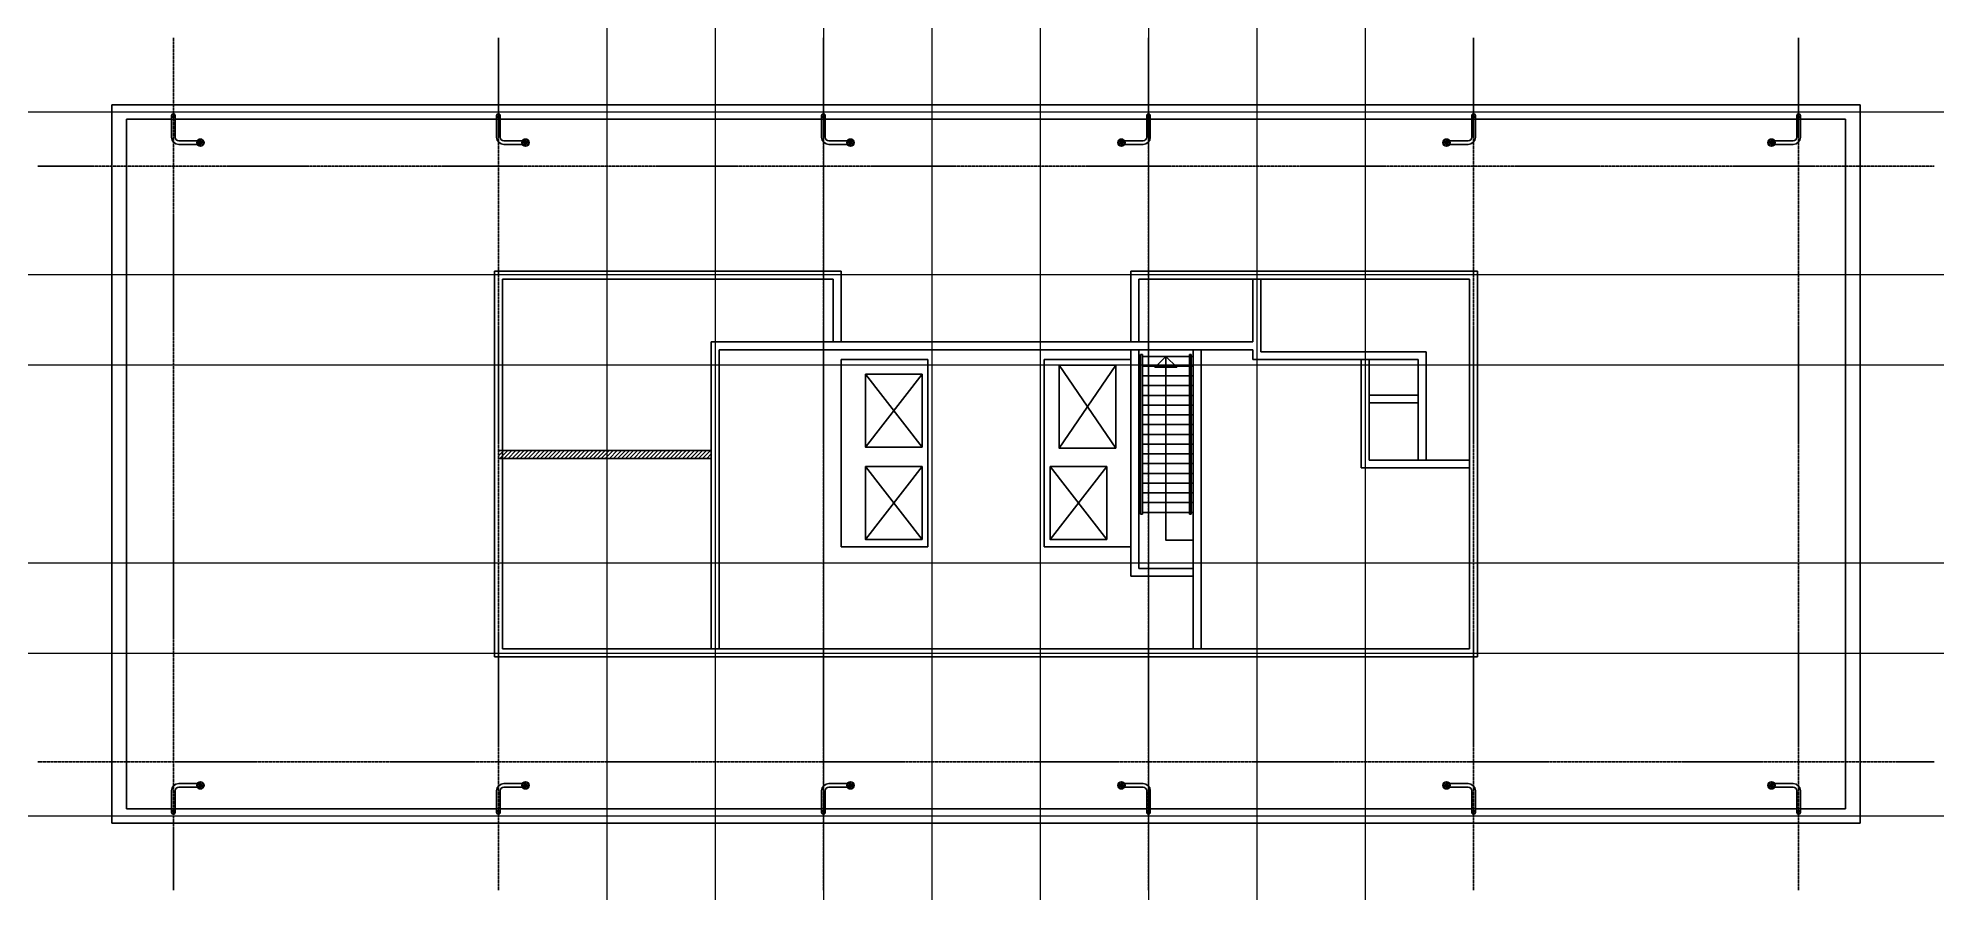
# Model space of a CAD drawing. Header units: millimetres. Extents: x -27283 to 25217, y -11774 to 11826.
import ezdxf

# ---------------------------------------------------------------- set-up
doc = ezdxf.new("R2010")
doc.units = ezdxf.units.MM
doc.linetypes.add('PCENTRE', pattern=[50.8, 31.75, -6.35, 6.35, -6.35])
doc.linetypes.add('PCENTRE2', pattern=[28.575, 19.05, -3.175, 3.175, -3.175])
for name, color, linetype in [('Boundaries_and_building_grids', 140, 'PCENTRE2'), ('Rain_and_storm_water', 1, 'Continuous'), ('Roof - General', 7, 'Continuous'), ('Roof - Piped Services', 7, 'Continuous'), ('Roof - Roofs', 7, 'Continuous'), ('Roof - Stairs', 7, 'Continuous'), ('Roof - Structural Members', 7, 'Continuous'), ('Roof - Walls', 7, 'Continuous')]:
    doc.layers.add(name, color=color, linetype=linetype)
doc.layers.get('Rain_and_storm_water').off()

# ---------------------------------------------------------------- blocks, each defined once
blk = doc.blocks.new('LH RW Outlet')
at = {"layer": 'Roof - Piped Services', "linetype": 'Continuous'}
h = blk.add_hatch(dxfattribs=at)
h.set_pattern_fill('lines', color=2, scale=6.25, style=0)
h.set_pattern_definition([(0, (-13468.7696, -115.976), (0, 6.25), [])])
h.paths.add_polyline_path([(700, -750, -1), (800, -750, -1)])
at = {"layer": 'Roof - Piped Services', "color": 4, "linetype": 'Continuous', "lineweight": -3}
for p, q in [((-50, -600), (-50, 0)), ((50, 0), (50, -600)), ((150, -700), (750, -700)), ((750, -800), (150, -800))]:
    blk.add_line(p, q, dxfattribs=at)
at = {"layer": 'Roof - Piped Services', "color": 4, "linetype": 'Continuous'}
blk.add_circle((750, -750), 100, dxfattribs=at)
at = {"layer": 'Roof - Piped Services', "color": 1, "linetype": 'Continuous'}
for radius in [93.8, 50]:
    blk.add_circle((750, -750), radius, dxfattribs=at)
at = {"layer": 'Roof - Piped Services', "color": 2, "linetype": 'Continuous'}
blk.add_circle((750, -750), 50, dxfattribs=at)
at = {"layer": 'Roof - Piped Services', "color": 4, "linetype": 'Continuous', "lineweight": -3}
for radius in [200, 100]:
    blk.add_arc((150, -600), radius, 180, 270, dxfattribs=at)

msp = doc.modelspace()

# ---------------------------------------------------------------- hatches: boundary and pattern name
at = {"layer": 'Roof - Walls', "linetype": 'Continuous', "lineweight": -3}
h = msp.add_hatch(dxfattribs=at)
h.set_pattern_fill('ANSI31', color=8, scale=25)
h.set_pattern_definition([(45, (0, -33), (-56.1266, 56.1266), [])])
h.paths.add_polyline_path([(-14533, 401), (-8643, 401), (-8643, 181), (-14533, 181)])

# ---------------------------------------------------------------- linework, layer by layer
at = {"layer": 'Boundaries_and_building_grids', "color": 140, "linetype": 'PCENTRE', "lineweight": -3}
for p, q in [((-23533, -11774), (-23533, 11826)), ((-14533, 11826), (-14533, -11774)), ((-5533, 11826), (-5533, -11774)), ((3467, 11826), (3467, -11774)), ((12467, 11826), (12467, -11774)), ((21467, 11826), (21467, -11774)), ((-27283, 8276), (25217, 8276)), ((25217, -8224), (-27283, -8224))]:
    msp.add_line(p, q, dxfattribs=at)
at = {"layer": 'Roof - General', "color": 4, "linetype": 'Continuous', "lineweight": 0}
for p in [(-11533, 7081, 42250), (-8533, 6895, 42250), (-5533, 6740, 42250), (-2533, 6523, 42250), (467, 6895, 42250), (3467, 6926, 42250), (6467, 7019, 42250), (9467, 6740, 42250)]:
    msp.add_xline(p, (0, -1), dxfattribs=at)
at = {"layer": 'Roof - General', "color": 3, "linetype": 'Continuous'}
msp.add_circle((-14533, -9624, 42250), 50, dxfattribs=at)
at = {"layer": 'Roof - Roofs', "color": 3, "linetype": 'Continuous', "lineweight": -3}
for p, q in [((-25233, 9976, 42250), (23167, 9976, 42250)), ((-25233, -9924, 42250), (-25233, 9976, 42250)), ((23167, 9976, 42250), (23167, -9924, 42250)), ((-24833, 9576, 42250), (22767, 9576, 42250)), ((-24833, -9524, 42250), (-24833, 9576, 42250)), ((22767, 9576, 42250), (22767, -9524, 42250)), ((23167, -9924, 42250), (-25233, -9924, 42250)), ((22767, -9524, 42250), (-24833, -9524, 42250))]:
    msp.add_line(p, q, dxfattribs=at)
at = {"layer": 'Roof - Roofs', "color": 4, "linetype": 'Continuous', "lineweight": -3}
for centre in [(-23533, 9676, 42250), (-14533, 9676, 42250), (-5533, 9676, 42250), (3467, 9676, 42250), (12467, 9676, 42250), (21467, 9676, 42250), (-23533, -9624, 42250), (-14533, -9624, 42250), (-5533, -9624, 42250), (3467, -9624, 42250), (12467, -9624, 42250), (21467, -9624, 42250)]:
    msp.add_circle(centre, 50, dxfattribs=at)
at = {"layer": 'Roof - Stairs', "color": 1, "linetype": 'Continuous'}
for p, q in [((3197, -1314, 42250), (3197, 3006, 42250)), ((3247, 3006, 42250), (3197, 3006, 42250)), ((3247, 2736, 42250), (3197, 2736, 42250)), ((3247, -1364, 42250), (3247, 3056, 42250)), ((3247, 3056, 42250), (3297, 3056, 42250)), ((3297, 3056, 42250), (3297, -1364, 42250)), ((4602, 3006, 42250), (3297, 3006, 42250)), ((3297, 2736, 42250), (4602, 2736, 42250)), ((4602, 3056, 42250), (4652, 3056, 42250)), ((4602, 3056, 42250), (4602, -1364, 42250)), ((4652, 3056, 42250), (4652, -1364, 42250)), ((4702, 3006, 42250), (4652, 3006, 42250)), ((4652, 2736, 42250), (4702, 2736, 42250)), ((4702, 3006, 42250), (4702, -1314, 42250)), ((4702, 3006, 42250), (4702, -1314, 42250)), ((3247, 2466, 42250), (3197, 2466, 42250)), ((3247, 2196, 42250), (3197, 2196, 42250)), ((4602, 2466, 42250), (3297, 2466, 42250)), ((3297, 2196, 42250), (4602, 2196, 42250)), ((4652, 2466, 42250), (4702, 2466, 42250)), ((4652, 2196, 42250), (4702, 2196, 42250)), ((3247, 1926, 42250), (3197, 1926, 42250)), ((3247, 1656, 42250), (3197, 1656, 42250)), ((4602, 1926, 42250), (3297, 1926, 42250)), ((3297, 1656, 42250), (4602, 1656, 42250)), ((4652, 1926, 42250), (4702, 1926, 42250)), ((4652, 1656, 42250), (4702, 1656, 42250)), ((3247, 1386, 42250), (3197, 1386, 42250)), ((3247, 1386, 42250), (3197, 1386, 42250)), ((3247, 1116, 42250), (3197, 1116, 42250)), ((4702, 1386, 42250), (3297, 1386, 42250)), ((4602, 1386, 42250), (3297, 1386, 42250)), ((3297, 1116, 42250), (4602, 1116, 42250)), ((4652, 1386, 42250), (4702, 1386, 42250)), ((4652, 1116, 42250), (4702, 1116, 42250)), ((3247, 846, 42250), (3197, 846, 42250)), ((3247, 576, 42250), (3197, 576, 42250)), ((4602, 846, 42250), (3297, 846, 42250)), ((3297, 576, 42250), (4602, 576, 42250)), ((4652, 846, 42250), (4702, 846, 42250)), ((4652, 576, 42250), (4702, 576, 42250)), ((3247, 306, 42250), (3197, 306, 42250)), ((3247, 36, 42250), (3197, 36, 42250)), ((4602, 306, 42250), (3297, 306, 42250)), ((3297, 36, 42250), (4602, 36, 42250)), ((4652, 306, 42250), (4702, 306, 42250)), ((4652, 306, 42250), (4702, 306, 42250)), ((4652, 36, 42250), (4702, 36, 42250)), ((3247, -234, 42250), (3197, -234, 42250)), ((3247, -504, 42250), (3197, -504, 42250)), ((4602, -234, 42250), (3297, -234, 42250)), ((3297, -504, 42250), (4602, -504, 42250)), ((4652, -234, 42250), (4702, -234, 42250)), ((4652, -504, 42250), (4702, -504, 42250)), ((3247, -774, 42250), (3197, -774, 42250)), ((3247, -1044, 42250), (3197, -1044, 42250)), ((4602, -774, 42250), (3297, -774, 42250)), ((3297, -1044, 42250), (4602, -1044, 42250)), ((4652, -774, 42250), (4702, -774, 42250)), ((4652, -1044, 42250), (4702, -1044, 42250)), ((3197, -1314, 42250), (3247, -1314, 42250)), ((3297, -1364, 42250), (3247, -1364, 42250)), ((3297, -1314, 42250), (4602, -1314, 42250)), ((4652, -1364, 42250), (4602, -1364, 42250)), ((4652, -1314, 42250), (4702, -1314, 42250))]:
    msp.add_line(p, q, dxfattribs=at)
at = {"layer": 'Roof - Stairs', "color": 1, "linetype": 'Continuous', "elevation": 42250}
for points in [[(3950, 3006), (4250, 2706), (3650, 2706), (3950, 3006)], [(4702, -2084), (3950, -2084), (3950, 3006)]]:
    msp.add_lwpolyline(points, dxfattribs=at)
at = {"layer": 'Roof - Structural Members', "color": 5, "linetype": 'Continuous'}
for p, q in [((-5043, -2264, 42250), (-5043, 2916, 42250)), ((-5043, 2916, 42250), (-2643, 2916, 42250)), ((-2643, -2264, 42250), (-2643, 2916, 42250)), ((577, 2916, 42250), (2977, 2916, 42250)), ((577, -2264, 42250), (577, 2916, 42250)), ((2977, -2264, 42250), (2977, 2916, 42250)), ((-2643, -2264, 42250), (-5043, -2264, 42250)), ((2977, -2264, 42250), (577, -2264, 42250))]:
    msp.add_line(p, q, dxfattribs=at)
at = {"layer": 'Roof - Structural Members', "color": 1, "linetype": 'Continuous'}
for p, q in [((996, 2764, 42250), (2558, 464, 42250)), ((996, 464, 42250), (2558, 2764, 42250)), ((-4366, 490, 42250), (-2804, 2511, 42250)), ((-4366, 2511, 42250), (-2804, 490, 42250)), ((-4366, -2068, 42250), (-2804, -47, 42250)), ((-4366, -47, 42250), (-2804, -2068, 42250)), ((746, -47, 42250), (2309, -2068, 42250)), ((746, -2068, 42250), (2309, -47, 42250))]:
    msp.add_line(p, q, dxfattribs=at)
at = {"layer": 'Roof - Structural Members', "color": 1, "linetype": 'Continuous', "elevation": 42250}
for points in [[(2558, 464), (996, 464), (996, 2764), (2558, 2764), (2558, 464)], [(-2804, 490), (-4366, 490), (-4366, 2511), (-2804, 2511), (-2804, 490)], [(-2804, -2068), (-4366, -2068), (-4366, -47), (-2804, -47), (-2804, -2068)], [(2309, -2068), (746, -2068), (746, -47), (2309, -47), (2309, -2068)]]:
    msp.add_lwpolyline(points, dxfattribs=at)
at = {"layer": 'Roof - Walls', "color": 3, "linetype": 'Continuous'}
for p, q in [((-14643, 5366, 42250), (-5043, 5366, 42250)), ((-14643, -5314, 42250), (-14643, 5366, 42250)), ((-5043, 5366, 42250), (-5043, 3407, 42250)), ((2977, 3407, 42250), (2977, 5366, 42250)), ((2977, 5366, 42250), (12577, 5366, 42250)), ((12577, 5366, 42250), (12577, -5314, 42250)), ((-5263, 5146, 42250), (-14423, 5146, 42250)), ((-14423, 5146, 42250), (-14423, -5094, 42250)), ((-5263, 5146, 42250), (-5263, 3407, 42250)), ((12357, 5146, 42250), (3197, 5146, 42250)), ((3197, 5146, 42250), (3197, 3407, 42250)), ((6357, 3407, 42250), (6357, 5146, 42250)), ((12357, -5094, 42250), (12357, 5146, 42250)), ((-14423, -5094, 42250), (12357, -5094, 42250)), ((12577, -5314, 42250), (-14643, -5314, 42250))]:
    msp.add_line(p, q, dxfattribs=at)
at = {"layer": 'Roof - Walls', "color": 3, "linetype": 'Continuous', "lineweight": -3}
for p, q in [((-5043, 5146, 42250), (-5043, 5146, 42250)), ((6577, 5146, 42250), (6577, 3136, 42250)), ((-8643, 3407, 42250), (-8643, -5094, 42250)), ((-8643, 3407, 42250), (6357, 3407, 42250)), ((-8423, 3187, 42250), (-8423, -5094, 42250)), ((-8423, 3187, 42250), (6357, 3187, 42250)), ((2977, 3187, 42250), (2977, -3084, 42250)), ((3197, 3187, 42250), (3197, -2864, 42250)), ((4702, 3187, 42250), (4702, -5094, 42250)), ((4922, 3187, 42250), (4922, -5094, 42250)), ((6357, 3187, 42250), (6357, 2916, 42250)), ((6357, 2916, 42250), (10937, 2916, 42250)), ((6577, 3136, 42250), (11157, 3136, 42250)), ((9357, 2916, 42250), (9357, -84, 42250)), ((9577, 2916, 42250), (9577, 136, 42250)), ((10937, 2916, 42250), (10937, 136, 42250)), ((11157, 3136, 42250), (11157, 136, 42250)), ((9577, 1936, 42250), (10937, 1936, 42250)), ((9577, 1716, 42250), (10937, 1716, 42250)), ((10937, 1936, 42250), (10937, 1716, 42250)), ((-14533, 401, 42250), (-8643, 401, 42250)), ((-14533, 181, 42250), (-8643, 181, 42250)), ((9577, 136, 42250), (12357, 136, 42250)), ((9357, -84, 42250), (12357, -84, 42250)), ((2977, -3084, 42250), (4702, -3084, 42250)), ((3197, -2864, 42250), (4702, -2864, 42250)), ((4702, -2864, 42250), (4702, -3084, 42250)), ((-8423, -5094, 42250), (-8643, -5094, 42250)), ((-8423, -5094, 42250), (-8423, -5094, 42250))]:
    msp.add_line(p, q, dxfattribs=at)
at = {"layer": 'Roof - Walls', "color": 4, "linetype": 'Continuous', "lineweight": 0}
for p, direction in [((-26266, 9776, 42250), (1, 0)), ((-20201, 5276, 42250), (1, 0)), ((-27194, 2776, 42250), (1, 0)), ((-27943, -2724, 42250), (-1, 0)), ((-21700, -5224, 42250), (-1, 0)), ((-25802, -9724, 42250), (-1, 0))]:
    msp.add_xline(p, direction, dxfattribs=at)

# ---------------------------------------------------------------- block references
at = {"layer": 'Rain_and_storm_water', "color": 4, "linetype": 'Continuous', "lineweight": -3}
for p in [(-23533, 9676, 42250), (-14533, 9676, 42250), (-5533, 9676, 42250)]:
    msp.add_blockref('LH RW Outlet', p, dxfattribs=at)
at = {"layer": 'Rain_and_storm_water', "color": 4, "linetype": 'Continuous', "lineweight": -3, "xscale": -1}
for p in [(3467, 9676, 42250), (12467, 9676, 42250), (21467, 9676, 42250)]:
    msp.add_blockref('LH RW Outlet', p, dxfattribs=at)
at = {"layer": 'Rain_and_storm_water', "color": 4, "linetype": 'Continuous', "lineweight": -3, "xscale": -1, "rotation": 180}
for p in [(-23533, -9624, 42250), (-14533, -9624, 42250), (-5533, -9624, 42250)]:
    msp.add_blockref('LH RW Outlet', p, dxfattribs=at)
at = {"layer": 'Rain_and_storm_water', "color": 4, "linetype": 'Continuous', "lineweight": -3, "rotation": 180}
for p in [(3467, -9624, 42250), (12467, -9624, 42250), (21467, -9624, 42250)]:
    msp.add_blockref('LH RW Outlet', p, dxfattribs=at)

doc.saveas('drawing.dxf')
